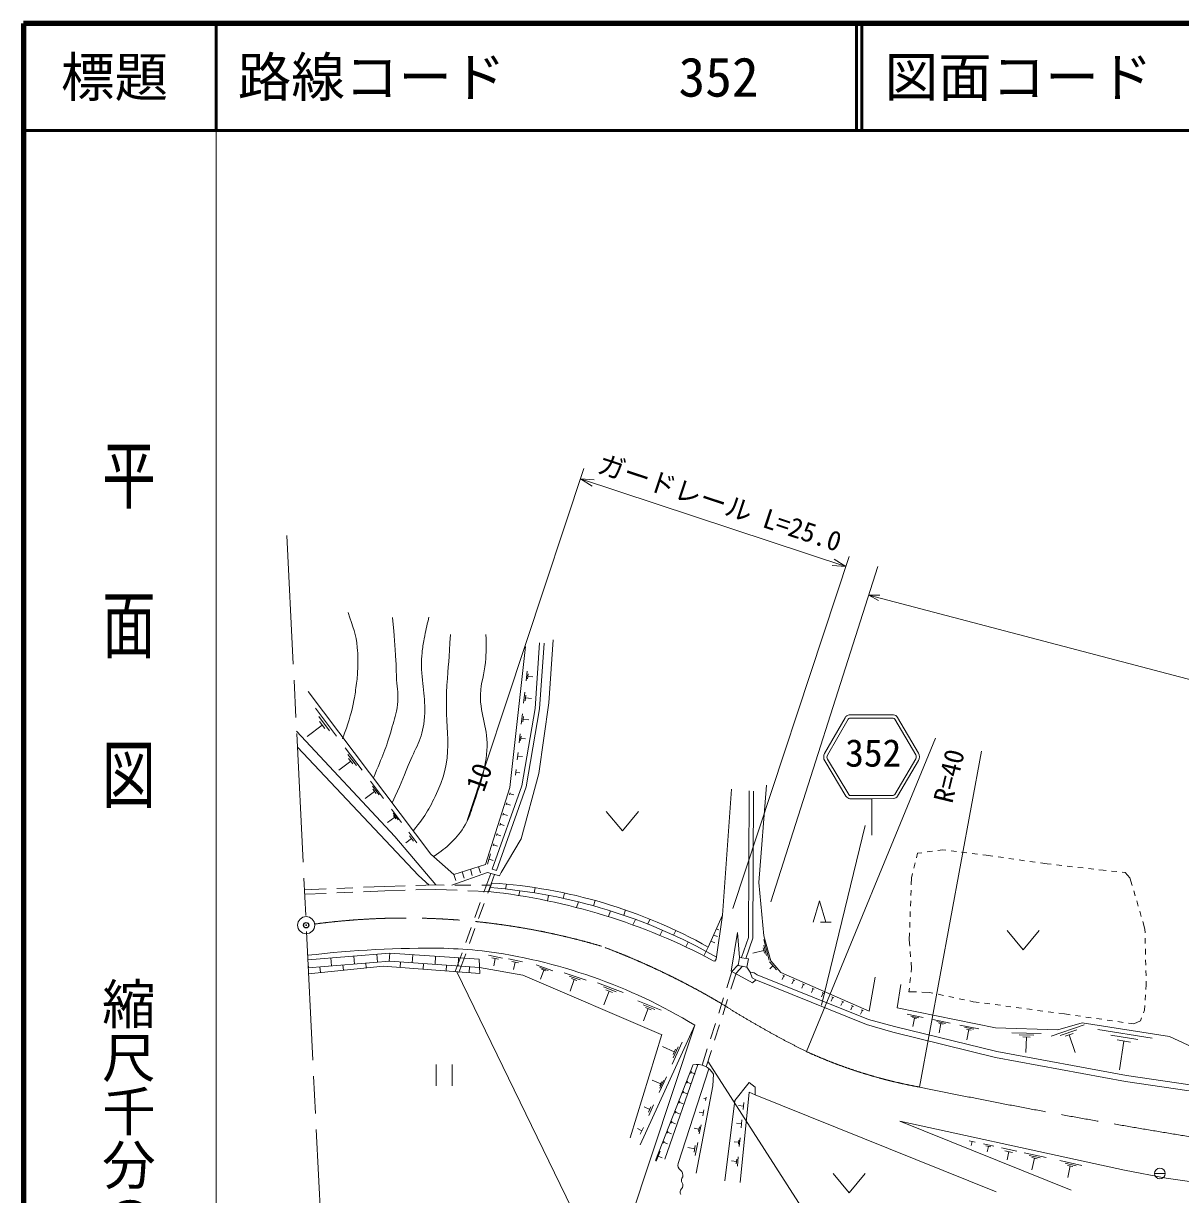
# Model space of a CAD drawing. Units: millimetres, scale not verified. Extents: x 40000 to 680000, y 20000 to 380000.
# Drawn here: x 40000 to 148004, y 270704 to 380000 of the extents above; entities that cross this region are included whole.
import ezdxf
from ezdxf.enums import TextEntityAlignment as Align

# ---------------------------------------------------------------- set-up
doc = ezdxf.new("R2010")
doc.units = ezdxf.units.MM
doc.header["$LTSCALE"] = 1000
doc.header["$PDMODE"] = 32
doc.header["$PDSIZE"] = 500
doc.linetypes.add('CHAIN', pattern=[18.5, 12, -1.5, 3.5, -1.5])
for name, color, linetype, lineweight in [('M-BGD', 7, 'Continuous', 13), ('M-BMK', 2, 'CHAIN', 13), ('M-BMK-SRVR', 3, 'Continuous', 13), ('M-STR-HTXT', 7, 'Continuous', 13), ('M-STR-STRC', 7, 'Continuous', 13), ('M-TTL', 2, 'Continuous', 140), ('M-TTL-BAND', 7, 'Continuous', 13), ('M-TTL-LINE', 7, 'Continuous', 50)]:
    doc.layers.add(name, color=color, linetype=linetype, lineweight=lineweight)
doc.layers.add('M-OTRS', color=6, linetype='Continuous')
doc.layers.add('M-TTL-TXT', color=7, linetype='Continuous')
doc.styles.add('@ＭＳ ゴシック', font='')
doc.styles.add('ＭＳ ゴシック', font='')
doc.styles.get('@ＭＳ ゴシック').set_extended_font_data('@MS Gothic')
doc.styles.get('ＭＳ ゴシック').set_extended_font_data('MS Gothic')

msp = doc.modelspace()

# ---------------------------------------------------------------- linework, layer by layer
at = {"layer": 'M-BGD'}
for p, q in [((86911, 318638), (87011, 319539)), ((87056, 318850), (87106, 319300)), ((87081, 319075), (87561, 319022)), ((86680, 316553), (86794, 317581)), ((86846, 316795), (86903, 317309)), ((86874, 317052), (87422, 316991)), ((67258, 316095), (69234, 313474)), ((67577, 315308), (68565, 313997)), ((67649, 314848), (68143, 314193)), ((86464, 314601), (86573, 315582)), ((86622, 314832), (86676, 315323)), ((86649, 315077), (87173, 315020)), ((67896, 314521), (66498, 313467)), ((86273, 312874), (86363, 313690)), ((86405, 313066), (86450, 313474)), ((86427, 313270), (86862, 313221)), ((70040, 312405), (71608, 310325)), ((70293, 311780), (71077, 310740)), ((86098, 311290), (86172, 311955)), ((86135, 311622), (86578, 311573)), ((70547, 311155), (69437, 310319)), ((70351, 311415), (70743, 310895)), ((85937, 309838), (85996, 310365)), ((85966, 310101), (86318, 310062)), ((72777, 308323), (71911, 307670)), ((72382, 309298), (73606, 307674)), ((72580, 308811), (73192, 307998)), ((72624, 308526), (72931, 308120)), ((105238, 296768), (106102, 308527)), ((85062, 307068), (85123, 307258)), ((85093, 307163), (85474, 307042)), ((85366, 308020), (85426, 308211)), ((85396, 308116), (85777, 307995)), ((74353, 306684), (75289, 305443)), ((74504, 306311), (74972, 305691)), ((74538, 306094), (74772, 305783)), ((84759, 306115), (84820, 306305)), ((84790, 306210), (85171, 306089)), ((94406, 306443), (95906, 304643)), ((95906, 304643), (97406, 306443)), ((74655, 305939), (73994, 305440)), ((84456, 305162), (84517, 305352)), ((84486, 305257), (84868, 305136)), ((76227, 303925), (75702, 303529)), ((75987, 304516), (76729, 303532)), ((76042, 304171), (76413, 303679)), ((84153, 304209), (84214, 304399)), ((84183, 304304), (84565, 304183)), ((83850, 303256), (83911, 303446)), ((83880, 303351), (84261, 303230)), ((124359, 302682), (124854, 302752)), ((125349, 302822), (125772, 302881)), ((125772, 302881), (126081, 302843)), ((126577, 302781), (127074, 302720)), ((83304, 301540), (83607, 302493)), ((83456, 302017), (83837, 301896)), ((123342, 302139), (123442, 302553)), ((123442, 302553), (123864, 302612)), ((127570, 302658), (128066, 302596)), ((128562, 302535), (129058, 302473)), ((129554, 302412), (129864, 302373)), ((129864, 302373), (130474, 302287)), ((130969, 302216), (131464, 302146)), ((131959, 302076), (132454, 302005)), ((132949, 301935), (133444, 301865)), ((133939, 301794), (134434, 301724)), ((80188, 300577), (83120, 301500)), ((80188, 300577), (80368, 300004)), ((80951, 300817), (81131, 300245)), ((81714, 301057), (81894, 300485)), ((82477, 301298), (82658, 300725)), ((82985, 298914), (83624, 300672)), ((83337, 298822), (83975, 300581)), ((83758, 301085), (84145, 300947)), ((122889, 300267), (122989, 300681)), ((123107, 301167), (123224, 301653)), ((134929, 301653), (135539, 301567)), ((135539, 301567), (135918, 301524)), ((136414, 301467), (136911, 301410)), ((137408, 301353), (137905, 301296)), ((138402, 301240), (138898, 301183)), ((139395, 301126), (139892, 301069)), ((140389, 301013), (140767, 300969)), ((140767, 300969), (141051, 300941)), ((141549, 300890), (142046, 300840)), ((142544, 300789), (142828, 300760)), ((142828, 300760), (143276, 300252)), ((73736, 299465), (75620, 299517)), ((76620, 299544), (78504, 299595)), ((78504, 299595), (79272, 299594)), ((80272, 299593), (81772, 299590)), ((82772, 299589), (83540, 299588)), ((83443, 298987), (83726, 299782)), ((85001, 299220), (85102, 299672)), ((122866, 299618), (122889, 300267)), ((143276, 300252), (143485, 299542)), ((66244, 299138), (68242, 299225)), ((66247, 298725), (68244, 298813)), ((69241, 299269), (70739, 299334)), ((69244, 298856), (70742, 298922)), ((71738, 299378), (73736, 299465)), ((71741, 298965), (73739, 299053)), ((73739, 299053), (75623, 299104)), ((76623, 299131), (78507, 299183)), ((78507, 299183), (80475, 299105)), ((81474, 299065), (83443, 298987)), ((86233, 298615), (86331, 299060)), ((87656, 298865), (87762, 299344)), ((88904, 298128), (89015, 298628)), ((90392, 298348), (90502, 298846)), ((122830, 298619), (122848, 299119)), ((143626, 299062), (143767, 298582)), ((82132, 296564), (82644, 297974)), ((82484, 296473), (82995, 297883)), ((91812, 298018), (91637, 297493)), ((93374, 298144), (93209, 297650)), ((113705, 296125), (114305, 298125)), ((114305, 298125), (114905, 296125)), ((122794, 297620), (122812, 298119)), ((143908, 298103), (144048, 297623)), ((93030, 297115), (93029, 297110)), ((94783, 297184), (94602, 296644)), ((96191, 297267), (96027, 296776)), ((97119, 296388), (96876, 295870)), ((98491, 296405), (98259, 295953)), ((103920, 293798), (105238, 296768)), ((105238, 296768), (104645, 292666)), ((122758, 296620), (122776, 297120)), ((144189, 297143), (144330, 296663)), ((81279, 294214), (81791, 295624)), ((81630, 294123), (82142, 295533)), ((99650, 295378), (99403, 294886)), ((100892, 295356), (100671, 294925)), ((104670, 295489), (104892, 295399)), ((106840, 292844), (106661, 295151)), ((114405, 296125), (115405, 296125)), ((122680, 294472), (122703, 295121)), ((122721, 295621), (122739, 296121)), ((131808, 295353), (133308, 293553)), ((133308, 293553), (134808, 295353)), ((144471, 296184), (144680, 295473)), ((144680, 295473), (144688, 295124)), ((102050, 294269), (101817, 293814)), ((104163, 294347), (104545, 294185)), ((104417, 294920), (104767, 294782)), ((109114, 294504), (109595, 292578)), ((109757, 292531), (109119, 294861)), ((122726, 293891), (122680, 294472)), ((144699, 294624), (144711, 294124)), ((74186, 293235), (66549, 292612)), ((70835, 292962), (70896, 292214)), ((72978, 293137), (73039, 292389)), ((74186, 293235), (74135, 292487)), ((74186, 293235), (82550, 292658)), ((76331, 293087), (76279, 292339)), ((78476, 292939), (78424, 292191)), ((80299, 291516), (80938, 293274)), ((80651, 291424), (81289, 293183)), ((83423, 293037), (84710, 292778)), ((103920, 293798), (103502, 292985)), ((109098, 293477), (108071, 293220)), ((109038, 293717), (109158, 293236)), ((109106, 293990), (109346, 293028)), ((122804, 292894), (122765, 293392)), ((144722, 293624), (144734, 293124)), ((66549, 292612), (66610, 291864)), ((66586, 291862), (74191, 292483)), ((66614, 291306), (73569, 292021)), ((67681, 291952), (67725, 291420)), ((68692, 292787), (68753, 292039)), ((69824, 292127), (69864, 291640)), ((71967, 292302), (72003, 291860)), ((82590, 291344), (73569, 292021)), ((74191, 292483), (82573, 291905)), ((75207, 292413), (75172, 291900)), ((77352, 292265), (77316, 291739)), ((79497, 292117), (79460, 291579)), ((80621, 292791), (80569, 292043)), ((81642, 291969), (81604, 291418)), ((82590, 291344), (82550, 292658)), ((83710, 292800), (84354, 292671)), ((84032, 292736), (83894, 292050)), ((85287, 292703), (86577, 292424)), ((85572, 292461), (86217, 292322)), ((85894, 292391), (85745, 291704)), ((87850, 292138), (89415, 291591)), ((88204, 291897), (88987, 291624)), ((106134, 291517), (106721, 292157)), ((106515, 291373), (107102, 292013)), ((109631, 292423), (110281, 291664)), ((109956, 292043), (109652, 291783)), ((122889, 291814), (122843, 292396)), ((144745, 292624), (144757, 292125)), ((88559, 291656), (88267, 290822)), ((88364, 291725), (88755, 291588)), ((90486, 291413), (92526, 290699)), ((90948, 291099), (91969, 290742)), ((91411, 290784), (91030, 289696)), ((91156, 290873), (91666, 290695)), ((105653, 290009), (106134, 291517)), ((106035, 289865), (106515, 291373)), ((108346, 290753), (118684, 286568)), ((108473, 291203), (118878, 287054)), ((110979, 291132), (110818, 290765)), ((110888, 291172), (111071, 291091)), ((111894, 290728), (111733, 290362)), ((111803, 290769), (111986, 290688)), ((119506, 291003), (118944, 287805)), ((122742, 290475), (122797, 290972)), ((122851, 291469), (122889, 291814)), ((144768, 291625), (144780, 291125)), ((93594, 290469), (95992, 289550)), ((94132, 290079), (95331, 289620)), ((94670, 289690), (94180, 288411)), ((94371, 289805), (94970, 289575)), ((112810, 290325), (112648, 289959)), ((112718, 290366), (112901, 290285)), ((113725, 289922), (113564, 289556)), ((113633, 289963), (113816, 289882)), ((121887, 290298), (121560, 288122)), ((122650, 289633), (122688, 289978)), ((144799, 290276), (144772, 289844)), ((144791, 290625), (144799, 290276)), ((97362, 288774), (99514, 287915)), ((104894, 287627), (105350, 289057)), ((105275, 287483), (105731, 288912)), ((114640, 289519), (114479, 289153)), ((114548, 289559), (114731, 289479)), ((115555, 289116), (115394, 288750)), ((115464, 289156), (115647, 289076)), ((116470, 288713), (116309, 288347)), ((116379, 288753), (116562, 288673)), ((123356, 289611), (122650, 289633)), ((124562, 289574), (123856, 289596)), ((124896, 289503), (124562, 289574)), ((125874, 289296), (125385, 289399)), ((126853, 289089), (126363, 289192)), ((127831, 288882), (127342, 288985)), ((128654, 288707), (128320, 288778)), ((129202, 288634), (128654, 288707)), ((130193, 288500), (129697, 288567)), ((144741, 289345), (144709, 288846)), ((97843, 288415), (98918, 287986)), ((98323, 288057), (97865, 286910)), ((98054, 288165), (98592, 287950)), ((117385, 288310), (117224, 287944)), ((117294, 288350), (117477, 288270)), ((118301, 287907), (118139, 287541)), ((118209, 287947), (118392, 287867)), ((122483, 287525), (123965, 287223)), ((131184, 288366), (130688, 288433)), ((132175, 288233), (131679, 288299)), ((133166, 288099), (132671, 288166)), ((134157, 287965), (133662, 288032)), ((135148, 287832), (134653, 287898)), ((136139, 287698), (135644, 287765)), ((137182, 287557), (136635, 287631)), ((137686, 287485), (137182, 287557)), ((144650, 287916), (144548, 287656)), ((144677, 288347), (144650, 287916)), ((97562, 275355), (102657, 286521)), ((104135, 285245), (104591, 286675)), ((104516, 285101), (104972, 286530)), ((118684, 286568), (121154, 285851)), ((118878, 287054), (121288, 286399)), ((122833, 287351), (123574, 287199)), ((122998, 287214), (123369, 287138)), ((123184, 287176), (123022, 286386)), ((124874, 287037), (126498, 286706)), ((125258, 286846), (126070, 286680)), ((125439, 286696), (125845, 286613)), ((125642, 286655), (125465, 285788)), ((127403, 286521), (129178, 286159)), ((135927, 285483), (139005, 286550)), ((136534, 286086), (138803, 286741)), ((138676, 287343), (138181, 287414)), ((139666, 287201), (139171, 287272)), ((140656, 287059), (140161, 287130)), ((141646, 286917), (141151, 286988)), ((142636, 286775), (142141, 286846)), ((143634, 286631), (143131, 286704)), ((144262, 286930), (143634, 286631)), ((144364, 287190), (144262, 286930)), ((99582, 285629), (96626, 275992)), ((127823, 286312), (128710, 286131)), ((128020, 286148), (128464, 286058)), ((128242, 286103), (128049, 285156)), ((132263, 285807), (134979, 285730)), ((132937, 285606), (134295, 285568)), ((133271, 285416), (133950, 285397)), ((133611, 285406), (133570, 283958)), ((136768, 285545), (138307, 286078)), ((137224, 285473), (137993, 285740)), ((137609, 285606), (138178, 283965)), ((140296, 286103), (145340, 285314)), ((141505, 285570), (144026, 285175)), ((100751, 284032), (99660, 284530)), ((101491, 284931), (100557, 282883)), ((100868, 284287), (100635, 283776)), ((101121, 284481), (100654, 283457)), ((103351, 282785), (103832, 284293)), ((142082, 285135), (143343, 284938)), ((142713, 285036), (142292, 282346)), ((103732, 282641), (104213, 284148)), ((78522, 282852), (78522, 280852)), ((80022, 282852), (80022, 280852)), ((99001, 273890), (102511, 282828)), ((102949, 282856), (99863, 273995)), ((103984, 282443), (101099, 273595)), ((102279, 282017), (102353, 282204)), ((102316, 282111), (102688, 281964)), ((99480, 281039), (98698, 281396)), ((100009, 281683), (99341, 280217)), ((99563, 281222), (99396, 280856)), ((99745, 281361), (99410, 280628)), ((101914, 281087), (101987, 281273)), ((101950, 281180), (102323, 281034)), ((104398, 281936), (104346, 280865)), ((101548, 280156), (101622, 280342)), ((101585, 280249), (101957, 280103)), ((102798, 272705), (104346, 280865)), ((107727, 280248), (106887, 271841)), ((108311, 280009), (107727, 280248)), ((108311, 280009), (130792, 270948)), ((98458, 278636), (97926, 278878)), ((98572, 278885), (98345, 278386)), ((98819, 279074), (98364, 278076)), ((101183, 279225), (101256, 279411)), ((101219, 279318), (101592, 279172)), ((103705, 279628), (103496, 279668)), ((103734, 279785), (103675, 279472)), ((105453, 271987), (106413, 279491)), ((107197, 278970), (106755, 279014)), ((107230, 279302), (107164, 278638)), ((100817, 278294), (100891, 278480)), ((100854, 278387), (101226, 278241)), ((103459, 278333), (103084, 278404)), ((103512, 278614), (103406, 278052)), ((107068, 277677), (106995, 276944)), ((97721, 276667), (97306, 276857)), ((97863, 276978), (97579, 276356)), ((100086, 276433), (100159, 276619)), ((100123, 276526), (100495, 276380)), ((100452, 277363), (100525, 277550)), ((100488, 277457), (100861, 277310)), ((103051, 276811), (102593, 276898)), ((103092, 277025), (103011, 276596)), ((103247, 277219), (103084, 276359)), ((107032, 277311), (106543, 277359)), ((139183, 273750), (121789, 277549)), ((121789, 277549), (137800, 271116)), ((99721, 275502), (99794, 275688)), ((99757, 275595), (100130, 275449)), ((102932, 275554), (102701, 274340)), ((106752, 275594), (106323, 275637)), ((106772, 275795), (106732, 275393)), ((106899, 275985), (106819, 275181)), ((128273, 275723), (128832, 275601)), ((128553, 275662), (128471, 275289)), ((129615, 275430), (130563, 275223)), ((99063, 273826), (99428, 274757)), ((102655, 274978), (102007, 275101)), ((102712, 275281), (102597, 274674)), ((129825, 275252), (130298, 275148)), ((130061, 275200), (129951, 274695)), ((131297, 275063), (132731, 274750)), ((131613, 274793), (132330, 274637)), ((131972, 274715), (131805, 273950)), ((133403, 274603), (135447, 274156)), ((133884, 274355), (134906, 274132)), ((99246, 274292), (99618, 274146)), ((106562, 273796), (106094, 273843)), ((106584, 274015), (106540, 273576)), ((106723, 274223), (106635, 273345)), ((134110, 274163), (134621, 274051)), ((134365, 274107), (134127, 273017)), ((136743, 273873), (138787, 273427)), ((137224, 273625), (138246, 273402)), ((137450, 273433), (137961, 273322)), ((137705, 273378), (137467, 272288)), ((115577, 272670), (117077, 270870)), ((117077, 270870), (118577, 272670)), ((145572, 272673), (146572, 272673))]:
    msp.add_line(p, q, dxfattribs=at)
for points in [[(79982, 299593), (83301, 300756), (84425, 300464), (84593, 300747), (86448, 303894), (88097, 310004), (89036, 316610), (89434, 322485)], [(83120, 301500), (85407, 308685), (86864, 321855)], [(88179, 322193), (87760, 316080), (86516, 308861), (83758, 301085)], [(88589, 322165), (88169, 316031), (86915, 308757), (84145, 300947)], [(66579, 317660), (78019, 302485), (80188, 300577)], [(78504, 299595), (74674, 304128), (65494, 313960)], [(65569, 312446), (76887, 300491), (77857, 299578)], [(107731, 308368), (107664, 294691), (107014, 292814)], [(108154, 308366), (108087, 294618), (107437, 292740)], [(109119, 294861), (108628, 299821), (109353, 308922)], [(106661, 295151), (106068, 291553), (108044, 290451), (108346, 290753)], [(82573, 291905), (86613, 291188), (99530, 285650)], [(104380, 292526), (104547, 292492), (104645, 292666)], [(108346, 290753), (108005, 290943), (107818, 291463), (107530, 291938)], [(118944, 287805), (110693, 291439), (109757, 292531)], [(107818, 291463), (108213, 291411), (108473, 291203)], [(121560, 288122), (130731, 286250), (136534, 286086)], [(121288, 286399), (130843, 284061), (142962, 281815), (159293, 279429), (193419, 274324), (205059, 272090)], [(138803, 286741), (146957, 285466), (153344, 282495)], [(121154, 285851), (130724, 283510), (142870, 281259), (159211, 278871), (193324, 273768), (205038, 271471)], [(106413, 279491), (107727, 281164), (108298, 280726), (108311, 280009)], [(152313, 271427), (146670, 272250), (142767, 272993), (139183, 273750)]]:
    msp.add_lwpolyline(points, dxfattribs=at)
msp.add_lwpolyline([(106840, 292844), (107663, 292701), (107530, 291938), (106708, 292082)], close=True, dxfattribs=at)
msp.add_circle((146072, 272673), 500, dxfattribs=at)
for centre, radius, start, end in [((80613, 252207), 47676, 60.73451, 86.25626), ((77234, 241716), 57607, 61.88602, 83.81262), ((79639, 248922), 50583, 60.33308, 85.5397), ((77997, 194655), 99046, 89.29013, 96.64964), ((75947, 216954), 76810, 84.85951, 87.55437), ((76337, 243071), 50800, 58.79517, 82.65828), ((102844, 281089), 1770, 28.57811, 100.84509), ((101678, 273449), 598, 165.85653, 233.11034), ((100961, 272493), 598, 345.85653, 53.11034), ((101840, 272040), 429, 134.26721, 214.13972), ((101728, 270945), 429, 134.26721, 214.13972), ((101130, 271559), 429, 314.26721, 34.13972)]:
    msp.add_arc(centre, radius, start, end, dxfattribs=at)
for points, knots in [([(69792, 313239), (70334, 314803), (70542, 315270), (70808, 316625), (70929, 317246), (70984, 317596), (71065, 318223), (71142, 318822), (71179, 319159), (71204, 319762), (71236, 320536), (71234, 320973), (71160, 321744), (71034, 323061), (70800, 323565), (70299, 325019)], [0, 0, 0, 0, 1, 1, 1, 2, 2, 2, 3, 3, 3, 4, 4, 4, 5, 5, 5, 5]), ([(72670, 309598), (73533, 311693), (73834, 312293), (74349, 314096), (74573, 314880), (74725, 315315), (74872, 316117), (74955, 316574), (74961, 316839), (74956, 317303), (74952, 317749), (74880, 317995), (74852, 318440), (74801, 319247), (74808, 319701), (74766, 320509), (74684, 322094), (74625, 322609), (74450, 324559)], [0, 0, 0, 0, 1, 1, 1, 2, 2, 2, 3, 3, 3, 4, 4, 4, 5, 5, 5, 6, 6, 6, 6]), ([(74448, 307312), (75186, 308937), (75384, 309388), (75923, 310744), (76564, 312358), (77231, 313205), (77412, 314932), (77622, 316941), (77173, 318077), (77158, 320097), (77154, 320550), (77167, 320804), (77208, 321256), (77254, 321776), (77320, 322063), (77409, 322577), (77546, 323369), (77615, 323630), (77840, 324588)], [0, 0, 0, 0, 1, 1, 1, 2, 2, 2, 3, 3, 3, 4, 4, 4, 5, 5, 5, 6, 6, 6, 6]), ([(76396, 304687), (77590, 306122), (77963, 306864), (78682, 308413), (80303, 311905), (79239, 314394), (79528, 318234), (79668, 320085), (79713, 320674), (79867, 322975)], [0, 0, 0, 0, 1, 1, 1, 2, 2, 2, 3, 3, 3, 3]), ([(83169, 322975), (83201, 321758), (83202, 321385), (83124, 320370), (83033, 319194), (82693, 318566), (82661, 317387), (82606, 315325), (83414, 314195), (83254, 312138), (83094, 310099), (82620, 309002), (81984, 307058), (81739, 306311), (81599, 305885), (81222, 305195), (80837, 304493), (80513, 304158), (79952, 303587), (79358, 302982), (79072, 302791), (78258, 302232)], [0, 0, 0, 0, 1, 1, 1, 2, 2, 2, 3, 3, 3, 4, 4, 4, 5, 5, 5, 6, 6, 6, 7, 7, 7, 7])]:
    msp.add_open_spline(points, degree=3, knots=knots, dxfattribs=at)
at = {"layer": 'M-BMK'}
msp.add_line((64592, 332200), (68084, 261557), dxfattribs=at)
for centre, radius, start, end in [((75692, 231786), 64727, 73.60441, 97.55509), ((69432, 228244), 70071, 59.40189, 69.508), ((151336, 361166), 86080, 237.51113, 243.61945), ((131624, 324622), 44606, 245.44568, 259.67335), ((243710, 864125), 595617, 258.36886, 262.22408)]:
    msp.add_arc(centre, radius, start, end, dxfattribs=at)
at = {"layer": 'M-BMK-SRVR'}
for p, q in [((113088, 284050), (125119, 313299)), ((123628, 280739), (129436, 312089))]:
    msp.add_line(p, q, dxfattribs=at)
msp.add_circle((66389, 295841), 800, dxfattribs=at)
at = {"layer": 'M-OTRS'}
msp.add_point((66389, 295841), dxfattribs=at)
at = {"layer": 'M-STR-HTXT'}
for p, q in [((81426, 305617), (92295, 338462)), ((91981, 337512), (116771, 329309)), ((91981, 337512), (93070, 336823)), ((91981, 337512), (93266, 337416)), ((106216, 297413), (117085, 330258)), ((109760, 298033), (119746, 329328)), ((116771, 329309), (115486, 329405)), ((116771, 329309), (115683, 329998)), ((118893, 326654), (190248, 307908)), ((118893, 326654), (119797, 326158)), ((118893, 326654), (119924, 326641)), ((80462, 291503), (103074, 244885)), ((93208, 257969), (102657, 286521)), ((103891, 283139), (117110, 262523))]:
    msp.add_line(p, q, dxfattribs=at)
at = {"layer": 'M-STR-STRC'}
for p, q in [((116710, 315208), (114779, 311866)), ((116970, 315058), (115039, 311716)), ((121327, 315076), (123286, 311750)), ((121586, 315228), (123544, 311902)), ((114788, 311178), (116768, 307871)), ((115045, 311332), (117025, 308025)), ((123283, 311366), (121330, 308043)), ((123541, 311214), (121589, 307891)), ((119181, 307636), (119181, 304250)), ((114496, 288390), (118551, 305143))]:
    msp.add_line(p, q, dxfattribs=at)
for points in [[(121211, 315478), (119147, 315461), (117083, 315461)], [(121178, 315178), (119149, 315161), (117118, 315161)], [(121214, 307652), (119181, 307636), (117145, 307636)], [(121173, 307952), (119178, 307936), (117183, 307936)]]:
    msp.add_lwpolyline(points, dxfattribs=at)
for centre, radius, start, end in [((117100, 315035), 427, 92.29572, 156.02366), ((117140, 314971), 191, 96.53703, 152.95737), ((121158, 314988), 191, 27.51575, 83.93609), ((121197, 315052), 427, 24.44946, 88.1774), ((115406, 311530), 711, 151.80974, 209.66878), ((115406, 311530), 412, 151.80974, 209.66878), ((122920, 311561), 412, 330.80435, 28.66338), ((122920, 311561), 711, 330.80435, 28.66338), ((117258, 308237), 612, 216.76349, 259.34701), ((117194, 308139), 203, 214.0004, 273.155), ((121161, 308155), 203, 267.31812, 326.47272), ((121095, 308253), 612, 281.12611, 323.70964)]:
    msp.add_arc(centre, radius, start, end, dxfattribs=at)
at = {"layer": 'M-TTL'}
for p, q in [((40000, 380000), (40000, 20000)), ((680000, 380000), (40000, 380000))]:
    msp.add_line(p, q, dxfattribs=at)
at = {"layer": 'M-TTL-BAND'}
msp.add_line((58000, 370000), (58000, 20000), dxfattribs=at)
at = {"layer": 'M-TTL-LINE'}
for p, q in [((58000, 380000), (58000, 370000)), ((117750, 380000), (117750, 370000)), ((118250, 380000), (118250, 370000)), ((40000, 370000), (680000, 370000))]:
    msp.add_line(p, q, dxfattribs=at)

# ---------------------------------------------------------------- texts
at = {"layer": 'M-BGD', "style": 'ＭＳ ゴシック'}
msp.add_text('10', height=1833, rotation=70.372, dxfattribs=at).set_placement((83489, 308001), align=Align.BOTTOM_LEFT)
at = {"layer": 'M-BMK-SRVR', "style": 'ＭＳ ゴシック'}
msp.add_text('R=40', height=1833, rotation=76.426, dxfattribs=at).set_placement((125803, 307351), align=Align.MIDDLE_LEFT)
at = {"layer": 'M-STR-HTXT', "style": 'ＭＳ ゴシック'}
msp.add_text('ガードレール L=25.0', height=1833, rotation=341.689, dxfattribs=at).set_placement((104533, 333885), align=Align.BOTTOM_CENTER)
at = {"layer": 'M-STR-STRC', "style": 'ＭＳ ゴシック'}
msp.add_text('352', height=2566, dxfattribs=at).set_placement((116700, 309869), align=Align.BOTTOM_LEFT)
at = {"layer": 'M-TTL-BAND', "style": '@ＭＳ ゴシック', "width": 1.4}
msp.add_text('平  面  図', height=3666, rotation=270, dxfattribs=at).set_placement((49777, 306475), align=Align.MIDDLE_RIGHT)
at = {"layer": 'M-TTL-BAND', "style": '@ＭＳ ゴシック'}
msp.add_text('縮尺千分の一', height=3666, rotation=270, dxfattribs=at).set_placement((49777, 261030), align=Align.MIDDLE_RIGHT)
at = {"layer": 'M-TTL-TXT', "style": 'ＭＳ ゴシック'}
msp.add_text('標題', height=3666, dxfattribs=at).set_placement((48500, 375000), align=Align.MIDDLE_CENTER)
for s, p in [('路線コード', (60000, 375000)), ('図面コード', (120380, 375000)), ('352', (101142, 375000))]:
    msp.add_text(s, height=3666, dxfattribs=at).set_placement(p, align=Align.MIDDLE_LEFT)

doc.saveas('drawing.dxf')
